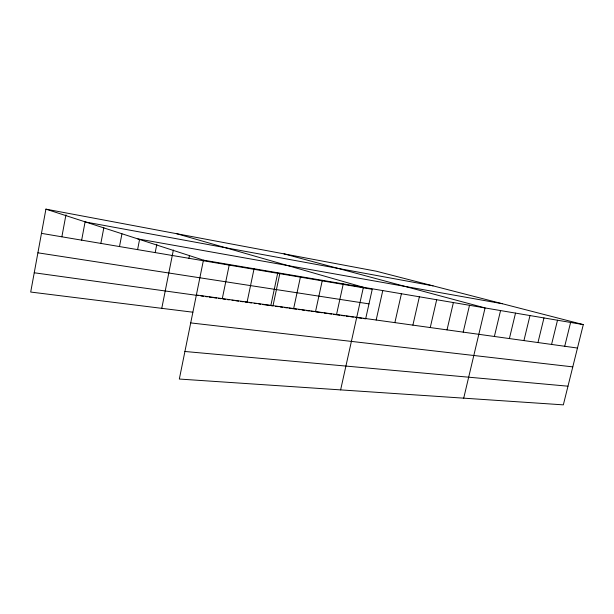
<?xml version="1.0" encoding="UTF-8"?>
<svg xmlns="http://www.w3.org/2000/svg" width="614" height="614" viewBox="0 0 614 614"><rect width="100%" height="100%" fill="white"/><g stroke="black" fill="none" stroke-linecap="round" stroke-linejoin="round"><path stroke-width="0.92" d="M45.912 209.144L203.441 260.152L179.326 379.045L563.337 404.856L583.3 324.606L376.282 271.211L45.912 209.144L30.7 292.049L192.857 312.204M61.868 236.804L65.959 214.8M81.654 240.158L85.185 221.378M100.85 243.405L103.85 227.687M119.492 246.559L121.948 233.804M137.597 249.622L139.601 239.337M155.188 252.592L156.823 244.303M161.766 308.343L173.371 250.036M188.92 258.302L189.48 255.501M222.299 298.596L229.306 264.542M247.104 302.05L254.066 268.74M270.874 305.358L277.774 272.762M279.807 273.675L272.969 305.941L271.073 305.68M293.661 308.527L300.507 276.622M315.535 311.574L322.319 280.322M336.541 314.498L343.272 283.875M340.624 389.89L363.404 287.291L176.625 233.696M376.167 320.017L382.775 290.575M394.871 322.619L401.418 293.745M412.892 325.128L419.377 296.792M430.26 327.546L436.684 299.724M447.023 329.879L453.385 302.564M463.202 332.136L469.503 305.296M463.708 398.164L485.068 307.936L284.006 253.874M494.377 336.472L500.564 310.561M509.397 338.567L515.522 313.102M523.926 340.586L529.989 315.558M537.971 342.543L543.973 317.929M551.564 344.439L557.504 320.224M564.719 346.265L570.606 322.45M184.914 351.484L567.981 386.191M190.716 322.91L572.785 366.88M196.38 294.989L577.467 348.046M34.238 272.769L198.092 295.541M200.87 295.925L203.656 296.309M205.513 296.57L207.371 296.831M209.221 297.084L212.007 297.475M213.864 297.729L216.573 298.105M218.384 298.358L221.094 298.734M222.897 298.987L225.607 299.363M227.418 299.617L229.222 299.862M232.031 300.254L233.896 300.515M235.768 300.776L238.57 301.167M240.442 301.42L243.251 301.812M245.093 302.073L247.826 302.449M249.652 302.702L251.471 302.955M254.204 303.339L256.023 303.592M258.763 303.968L260.651 304.229M262.546 304.498L269.178 305.419M275.64 306.317L278.319 306.685M280.099 306.931L282.77 307.307M284.558 307.553L287.229 307.929M289.087 308.182L296.501 309.21M298.35 309.471L300.208 309.725M302.034 309.986L304.744 310.362M306.555 310.607L309.264 310.983M311.075 311.237L313.785 311.613M315.627 311.874L322.235 312.787M324.123 313.056L326.955 313.447M328.82 313.708L331.583 314.092M333.425 314.345L339.872 315.243M341.691 315.496L344.393 315.865M346.189 316.118L348.882 316.494M350.678 316.74L353.372 317.116M355.268 317.377L361.876 318.298M363.764 318.559L365.652 318.819L372.237 289.309L41.468 233.358M37.899 252.814L368.991 303.869M203.441 260.152L583.3 324.606M137.851 238.907L502.344 303.723M85.883 222.084L433.047 285.848"/></g></svg>
